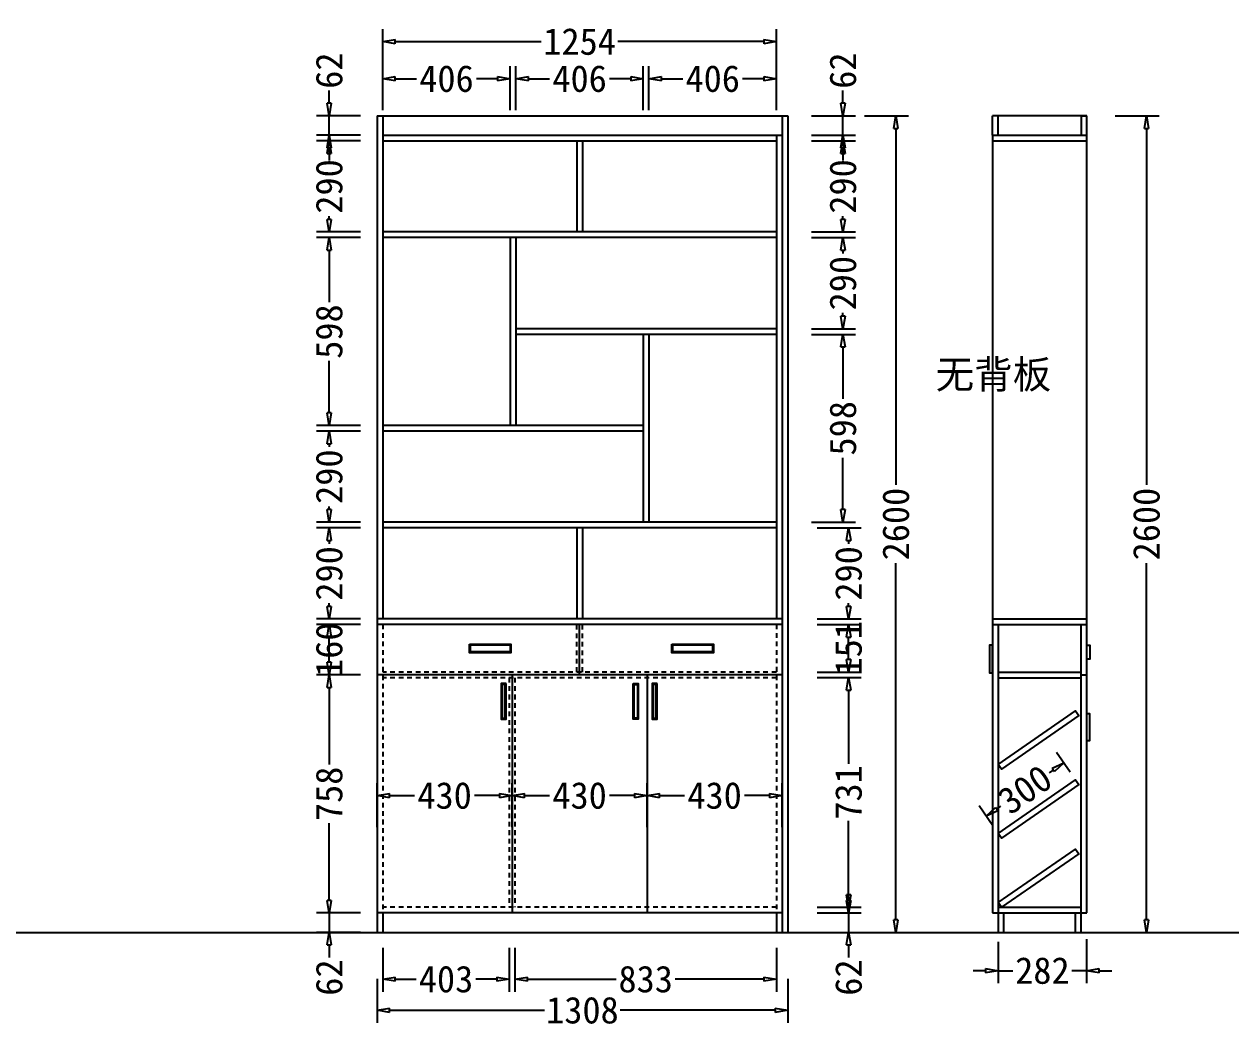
# Model space of a CAD drawing. Header units: millimetres. Extents: x 366509 to 398313, y -1245498 to -1202747.
# Drawn here: x 370353 to 374197, y -1209762 to -1206566 of the extents above; entities that cross this region are included whole.
import ezdxf

# ---------------------------------------------------------------- set-up
doc = ezdxf.new("R2010")
doc.units = ezdxf.units.MM
doc.header["$LTSCALE"] = 20
doc.linetypes.add('JIS_02_0.7', pattern=[1.35, 0.75, -0.6])
doc.layers.get('Defpoints').update_dxf_attribs({"color": 250})
doc.styles.get("Standard").update_dxf_attribs({"font": 'SimSun.ttf', "height": 85})
doc.dimstyles.new('周文晶', dxfattribs={"dimtxt": 70, "dimasz": 40, "dimexe": 40, "dimexo": 30, "dimgap": 10, "dimtad": 0, "dimdec": 0, "dimtxsty": 'Standard', "dimblk": 'CLOSEDBLANK', "dimcen": 200, "dimclrd": 256, "dimclre": 256, "dimadec": 0, "dimazin": 0, "dimtfac": 1, "dimtdec": 0, "dimtmove": 0, "dimatfit": 3, "dimldrblk": 'CLOSEDBLANK', "dimfxl": 100, "dimfxlon": 1, "dimarcsym": 0})

# ---------------------------------------------------------------- blocks, each defined once
blk = doc.blocks.new('_ClosedBlank')
at = {"color": 0, "linetype": 'ByBlock', "lineweight": -2}
for p, q in [((-1, 0.167), (0, 0)), ((-1, 0.167), (-1, -0.167)), ((0, 0), (-1, -0.167))]:
    blk.add_line(p, q, dxfattribs=at)
blk = doc.blocks.new('*D136')
at = {"lineweight": -2, "transparency": 16777216}
for p, q in [((371477.1, -1209606), (371477.1, -1209746)), ((372785.1, -1209606), (372785.1, -1209746)), ((371517.1, -1209706), (372010.6, -1209706)), ((372745.1, -1209706), (372251.6, -1209706))]:
    blk.add_line(p, q, dxfattribs=at)
at = {"layer": 'Defpoints', "color": 0, "transparency": 16777216}
for p in [(371477.1, -1209457.8), (372785.1, -1209457.8), (372785.1, -1209706)]:
    blk.add_point(p, dxfattribs=at)
at = {"lineweight": -2, "transparency": 16777216, "xscale": 40, "yscale": 40, "zscale": 40, "rotation": 180}
blk.add_blockref('_ClosedBlank', (371477.1, -1209706), dxfattribs=at)
at = {"lineweight": -2, "transparency": 16777216, "xscale": 40, "yscale": 40, "zscale": 40}
blk.add_blockref('_ClosedBlank', (372785.1, -1209706), dxfattribs=at)
at = {"color": 0, "transparency": 16777216, "insert": (372131.1, -1209706), "char_height": 85, "attachment_point": 5}
blk.add_mtext('1308', dxfattribs=at)
blk = doc.blocks.new('*D176')
at = {"lineweight": -2, "transparency": 16777216}
for p, q in [((372979, -1209355.8), (372979, -1209315.8)), ((372879, -1209395.8), (373019, -1209395.8)), ((372979, -1209395.8), (372979, -1209457.8)), ((372879, -1209457.8), (373019, -1209457.8)), ((372979, -1209497.8), (372979, -1209537.8))]:
    blk.add_line(p, q, dxfattribs=at)
at = {"layer": 'Defpoints', "color": 0, "transparency": 16777216}
for p in [(372767.1, -1209395.8), (372979, -1209395.8), (372785.1, -1209457.8)]:
    blk.add_point(p, dxfattribs=at)
at = {"lineweight": -2, "transparency": 16777216, "xscale": 40, "yscale": 40, "zscale": 40}
for p, rotation in [((372979, -1209395.8), 270), ((372979, -1209457.8), 90)]:
    blk.add_blockref('_ClosedBlank', p, dxfattribs=dict(at, rotation=rotation))
at = {"color": 0, "transparency": 16777216, "insert": (372979, -1209601.7), "char_height": 85, "attachment_point": 5, "rotation": 90}
blk.add_mtext('62', dxfattribs=at)
blk = doc.blocks.new('*D177')
at = {"lineweight": -2, "transparency": 16777216}
for p, q in [((372879, -1208646.8), (373019, -1208646.8)), ((372979, -1208686.8), (372979, -1208921.6)), ((372979, -1209337.8), (372979, -1209103.1)), ((372879, -1209377.8), (373019, -1209377.8))]:
    blk.add_line(p, q, dxfattribs=at)
at = {"layer": 'Defpoints', "color": 0, "transparency": 16777216}
for p in [(372749.1, -1208646.8), (372979, -1208646.8), (372749.1, -1209377.8)]:
    blk.add_point(p, dxfattribs=at)
at = {"lineweight": -2, "transparency": 16777216, "xscale": 40, "yscale": 40, "zscale": 40}
for p, rotation in [((372979, -1208646.8), 90), ((372979, -1209377.8), 270)]:
    blk.add_blockref('_ClosedBlank', p, dxfattribs=dict(at, rotation=rotation))
at = {"color": 0, "transparency": 16777216, "insert": (372979, -1209012.3), "char_height": 85, "attachment_point": 5, "rotation": 90}
blk.add_mtext('731', dxfattribs=at)
blk = doc.blocks.new('*D178')
at = {"lineweight": -2, "transparency": 16777216}
for p, q in [((372879, -1208169.8), (373019, -1208169.8)), ((372979, -1208209.8), (372979, -1208220.3)), ((372979, -1208419.8), (372979, -1208409.4)), ((372879, -1208459.8), (373019, -1208459.8))]:
    blk.add_line(p, q, dxfattribs=at)
at = {"layer": 'Defpoints', "color": 0, "transparency": 16777216}
for p in [(372749.1, -1208169.8), (372979, -1208169.8), (372767.1, -1208459.8)]:
    blk.add_point(p, dxfattribs=at)
at = {"lineweight": -2, "transparency": 16777216, "xscale": 40, "yscale": 40, "zscale": 40}
for p, rotation in [((372979, -1208169.8), 90), ((372979, -1208459.8), 270)]:
    blk.add_blockref('_ClosedBlank', p, dxfattribs=dict(at, rotation=rotation))
at = {"color": 0, "transparency": 16777216, "insert": (372979, -1208314.8), "char_height": 85, "attachment_point": 5, "rotation": 90}
blk.add_mtext('290', dxfattribs=at)
blk = doc.blocks.new('*D179')
at = {"lineweight": -2, "transparency": 16777216}
for p, q in [((372861, -1207553.8), (373001, -1207553.8)), ((372961, -1207593.8), (372961, -1207759.3)), ((372961, -1208111.8), (372961, -1207946.4)), ((372861, -1208151.8), (373001, -1208151.8))]:
    blk.add_line(p, q, dxfattribs=at)
at = {"layer": 'Defpoints', "color": 0, "transparency": 16777216}
for p in [(372343.1, -1207553.8), (372961, -1207553.8), (372749.1, -1208151.8)]:
    blk.add_point(p, dxfattribs=at)
at = {"lineweight": -2, "transparency": 16777216, "xscale": 40, "yscale": 40, "zscale": 40}
for p, rotation in [((372961, -1207553.8), 90), ((372961, -1208151.8), 270)]:
    blk.add_blockref('_ClosedBlank', p, dxfattribs=dict(at, rotation=rotation))
at = {"color": 0, "transparency": 16777216, "insert": (372961, -1207852.8), "char_height": 85, "attachment_point": 5, "rotation": 90}
blk.add_mtext('598', dxfattribs=at)
blk = doc.blocks.new('*D180')
at = {"lineweight": -2, "transparency": 16777216}
for p, q in [((372861, -1207245.8), (373001, -1207245.8)), ((372961, -1207285.8), (372961, -1207296.3)), ((372961, -1207495.8), (372961, -1207485.4)), ((372861, -1207535.8), (373001, -1207535.8))]:
    blk.add_line(p, q, dxfattribs=at)
at = {"layer": 'Defpoints', "color": 0, "transparency": 16777216}
for p in [(372749.1, -1207245.8), (372961, -1207245.8), (372749.1, -1207535.8)]:
    blk.add_point(p, dxfattribs=at)
at = {"lineweight": -2, "transparency": 16777216, "xscale": 40, "yscale": 40, "zscale": 40}
for p, rotation in [((372961, -1207245.8), 90), ((372961, -1207535.8), 270)]:
    blk.add_blockref('_ClosedBlank', p, dxfattribs=dict(at, rotation=rotation))
at = {"color": 0, "transparency": 16777216, "insert": (372961, -1207390.8), "char_height": 85, "attachment_point": 5, "rotation": 90}
blk.add_mtext('290', dxfattribs=at)
blk = doc.blocks.new('*D181')
at = {"lineweight": -2, "transparency": 16777216}
for p, q in [((372861, -1206937.8), (373001, -1206937.8)), ((372961, -1206977.8), (372961, -1206988.3)), ((372961, -1207187.8), (372961, -1207177.4)), ((372861, -1207227.8), (373001, -1207227.8))]:
    blk.add_line(p, q, dxfattribs=at)
at = {"layer": 'Defpoints', "color": 0, "transparency": 16777216}
for p in [(372749.1, -1206937.8), (372961, -1206937.8), (372749.1, -1207227.8)]:
    blk.add_point(p, dxfattribs=at)
at = {"lineweight": -2, "transparency": 16777216, "xscale": 40, "yscale": 40, "zscale": 40}
for p, rotation in [((372961, -1206937.8), 90), ((372961, -1207227.8), 270)]:
    blk.add_blockref('_ClosedBlank', p, dxfattribs=dict(at, rotation=rotation))
at = {"color": 0, "transparency": 16777216, "insert": (372961, -1207082.8), "char_height": 85, "attachment_point": 5, "rotation": 90}
blk.add_mtext('290', dxfattribs=at)
blk = doc.blocks.new('*D137')
at = {"lineweight": -2, "transparency": 16777216}
for p, q in [((371324.6, -1209355.8), (371324.6, -1209315.8)), ((371424.6, -1209395.8), (371284.6, -1209395.8)), ((371324.6, -1209395.8), (371324.6, -1209457.8)), ((371424.6, -1209457.8), (371284.6, -1209457.8)), ((371324.6, -1209497.8), (371324.6, -1209537.8))]:
    blk.add_line(p, q, dxfattribs=at)
at = {"layer": 'Defpoints', "color": 0, "transparency": 16777216}
for p in [(371456, -1209395.8), (371324.6, -1209457.8), (371456, -1209457.8)]:
    blk.add_point(p, dxfattribs=at)
at = {"lineweight": -2, "transparency": 16777216, "xscale": 40, "yscale": 40, "zscale": 40}
for p, rotation in [((371324.6, -1209395.8), 270), ((371324.6, -1209457.8), 90)]:
    blk.add_blockref('_ClosedBlank', p, dxfattribs=dict(at, rotation=rotation))
at = {"color": 0, "transparency": 16777216, "insert": (371324.6, -1209601.7), "char_height": 85, "attachment_point": 5, "rotation": 90}
blk.add_mtext('62', dxfattribs=at)
blk = doc.blocks.new('*D138')
at = {"lineweight": -2, "transparency": 16777216}
for p, q in [((371424.6, -1208637.8), (371284.6, -1208637.8)), ((371324.6, -1208677.8), (371324.6, -1208923.5)), ((371324.6, -1209355.8), (371324.6, -1209110.2)), ((371424.6, -1209395.8), (371284.6, -1209395.8))]:
    blk.add_line(p, q, dxfattribs=at)
at = {"layer": 'Defpoints', "color": 0, "transparency": 16777216}
for p in [(371324.6, -1208637.8), (371477.1, -1208637.8), (371456, -1209395.8)]:
    blk.add_point(p, dxfattribs=at)
at = {"lineweight": -2, "transparency": 16777216, "xscale": 40, "yscale": 40, "zscale": 40}
for p, rotation in [((371324.6, -1208637.8), 90), ((371324.6, -1209395.8), 270)]:
    blk.add_blockref('_ClosedBlank', p, dxfattribs=dict(at, rotation=rotation))
at = {"color": 0, "transparency": 16777216, "insert": (371324.6, -1209016.8), "char_height": 85, "attachment_point": 5, "rotation": 90}
blk.add_mtext('758', dxfattribs=at)
blk = doc.blocks.new('*D139')
at = {"lineweight": -2, "transparency": 16777216}
for p, q in [((371424.6, -1208169.8), (371284.6, -1208169.8)), ((371324.6, -1208209.8), (371324.6, -1208220.3)), ((371324.6, -1208419.8), (371324.6, -1208409.4)), ((371424.6, -1208459.8), (371284.6, -1208459.8))]:
    blk.add_line(p, q, dxfattribs=at)
at = {"layer": 'Defpoints', "color": 0, "transparency": 16777216}
for p in [(371324.6, -1208169.8), (371495.1, -1208169.8), (371456, -1208459.8)]:
    blk.add_point(p, dxfattribs=at)
at = {"lineweight": -2, "transparency": 16777216, "xscale": 40, "yscale": 40, "zscale": 40}
for p, rotation in [((371324.6, -1208169.8), 90), ((371324.6, -1208459.8), 270)]:
    blk.add_blockref('_ClosedBlank', p, dxfattribs=dict(at, rotation=rotation))
at = {"color": 0, "transparency": 16777216, "insert": (371324.6, -1208314.8), "char_height": 85, "attachment_point": 5, "rotation": 90}
blk.add_mtext('290', dxfattribs=at)
blk = doc.blocks.new('*D140')
at = {"lineweight": -2, "transparency": 16777216}
for p, q in [((371424.6, -1207245.8), (371284.6, -1207245.8)), ((371324.6, -1207285.8), (371324.6, -1207451.3)), ((371324.6, -1207803.8), (371324.6, -1207638.4)), ((371424.6, -1207843.8), (371284.6, -1207843.8))]:
    blk.add_line(p, q, dxfattribs=at)
at = {"layer": 'Defpoints', "color": 0, "transparency": 16777216}
for p in [(371324.6, -1207245.8), (371456, -1207245.8), (371456, -1207843.8)]:
    blk.add_point(p, dxfattribs=at)
at = {"lineweight": -2, "transparency": 16777216, "xscale": 40, "yscale": 40, "zscale": 40}
for p, rotation in [((371324.6, -1207245.8), 90), ((371324.6, -1207843.8), 270)]:
    blk.add_blockref('_ClosedBlank', p, dxfattribs=dict(at, rotation=rotation))
at = {"color": 0, "transparency": 16777216, "insert": (371324.6, -1207544.8), "char_height": 85, "attachment_point": 5, "rotation": 90}
blk.add_mtext('598', dxfattribs=at)
blk = doc.blocks.new('*D141')
at = {"lineweight": -2, "transparency": 16777216}
for p, q in [((371424.6, -1206937.8), (371284.6, -1206937.8)), ((371324.6, -1206977.8), (371324.6, -1206988.3)), ((371324.6, -1207187.8), (371324.6, -1207177.4)), ((371424.6, -1207227.8), (371284.6, -1207227.8))]:
    blk.add_line(p, q, dxfattribs=at)
at = {"layer": 'Defpoints', "color": 0, "transparency": 16777216}
for p in [(371324.6, -1206937.8), (371456, -1206937.8), (371456, -1207227.8)]:
    blk.add_point(p, dxfattribs=at)
at = {"lineweight": -2, "transparency": 16777216, "xscale": 40, "yscale": 40, "zscale": 40}
for p, rotation in [((371324.6, -1206937.8), 90), ((371324.6, -1207227.8), 270)]:
    blk.add_blockref('_ClosedBlank', p, dxfattribs=dict(at, rotation=rotation))
at = {"color": 0, "transparency": 16777216, "insert": (371324.6, -1207082.8), "char_height": 85, "attachment_point": 5, "rotation": 90}
blk.add_mtext('290', dxfattribs=at)
blk = doc.blocks.new('*D182')
at = {"lineweight": -2, "transparency": 16777216}
for p, q in [((373455.2, -1209487.8), (373455.2, -1209619.8)), ((373737.2, -1209479.8), (373737.2, -1209619.8)), ((373415.2, -1209579.8), (373375.2, -1209579.8)), ((373455.2, -1209579.8), (373502.4, -1209579.8)), ((373737.2, -1209579.8), (373690.1, -1209579.8)), ((373777.2, -1209579.8), (373817.2, -1209579.8))]:
    blk.add_line(p, q, dxfattribs=at)
at = {"layer": 'Defpoints', "color": 0, "transparency": 16777216}
for p in [(373737.2, -1209395.8), (373455.2, -1209457.8), (373737.2, -1209579.8)]:
    blk.add_point(p, dxfattribs=at)
at = {"lineweight": -2, "transparency": 16777216, "xscale": 40, "yscale": 40, "zscale": 40}
blk.add_blockref('_ClosedBlank', (373455.2, -1209579.8), dxfattribs=at)
at = {"lineweight": -2, "transparency": 16777216, "xscale": 40, "yscale": 40, "zscale": 40, "rotation": 180}
blk.add_blockref('_ClosedBlank', (373737.2, -1209579.8), dxfattribs=at)
at = {"color": 0, "transparency": 16777216, "insert": (373596.2, -1209579.8), "char_height": 85, "attachment_point": 5}
blk.add_mtext('282', dxfattribs=at)
blk = doc.blocks.new('*D142')
at = {"lineweight": -2, "transparency": 16777216}
for p, q in [((373827.8, -1206857.9), (373967.8, -1206857.9)), ((373927.8, -1206897.9), (373927.8, -1208033.1)), ((373927.8, -1209417.8), (373927.8, -1208282.6)), ((373827.8, -1209457.8), (373967.8, -1209457.8))]:
    blk.add_line(p, q, dxfattribs=at)
at = {"layer": 'Defpoints', "color": 0, "transparency": 16777216}
for p in [(373728.2, -1206857.9), (373927.8, -1206857.9), (373737.2, -1209457.8)]:
    blk.add_point(p, dxfattribs=at)
at = {"lineweight": -2, "transparency": 16777216, "xscale": 40, "yscale": 40, "zscale": 40}
for p, rotation in [((373927.8, -1206857.9), 90), ((373927.8, -1209457.8), 270)]:
    blk.add_blockref('_ClosedBlank', p, dxfattribs=dict(at, rotation=rotation))
at = {"color": 0, "transparency": 16777216, "insert": (373927.8, -1208157.8), "char_height": 85, "attachment_point": 5, "rotation": 90}
blk.add_mtext('2600', dxfattribs=at)
blk = doc.blocks.new('*D143')
at = {"lineweight": -2, "transparency": 16777216}
for p, q in [((371477.1, -1209122.3), (371477.1, -1208982.3)), ((371907.1, -1209122.3), (371907.1, -1208982.3)), ((371517.1, -1209022.3), (371596.6, -1209022.3)), ((371867.1, -1209022.3), (371787.5, -1209022.3))]:
    blk.add_line(p, q, dxfattribs=at)
at = {"layer": 'Defpoints', "color": 0, "transparency": 16777216}
for p in [(371907.1, -1209022.3), (371907.1, -1209173.3), (371477.1, -1209278.2)]:
    blk.add_point(p, dxfattribs=at)
at = {"lineweight": -2, "transparency": 16777216, "xscale": 40, "yscale": 40, "zscale": 40, "rotation": 180}
blk.add_blockref('_ClosedBlank', (371477.1, -1209022.3), dxfattribs=at)
at = {"lineweight": -2, "transparency": 16777216, "xscale": 40, "yscale": 40, "zscale": 40}
blk.add_blockref('_ClosedBlank', (371907.1, -1209022.3), dxfattribs=at)
at = {"color": 0, "transparency": 16777216, "insert": (371692.1, -1209022.3), "char_height": 85, "attachment_point": 5}
blk.add_mtext('430', dxfattribs=at)
blk = doc.blocks.new('*D144')
at = {"lineweight": -2, "transparency": 16777216}
for p, q in [((371907.1, -1209122.3), (371907.1, -1208982.3)), ((372337.1, -1209122.3), (372337.1, -1208982.3)), ((371947.1, -1209022.3), (372026.6, -1209022.3)), ((372297.1, -1209022.3), (372217.5, -1209022.3))]:
    blk.add_line(p, q, dxfattribs=at)
at = {"layer": 'Defpoints', "color": 0, "transparency": 16777216}
for p in [(372337.1, -1209022.3), (371907.1, -1209173.3), (372337.1, -1209173.3)]:
    blk.add_point(p, dxfattribs=at)
at = {"lineweight": -2, "transparency": 16777216, "xscale": 40, "yscale": 40, "zscale": 40, "rotation": 180}
blk.add_blockref('_ClosedBlank', (371907.1, -1209022.3), dxfattribs=at)
at = {"lineweight": -2, "transparency": 16777216, "xscale": 40, "yscale": 40, "zscale": 40}
blk.add_blockref('_ClosedBlank', (372337.1, -1209022.3), dxfattribs=at)
at = {"color": 0, "transparency": 16777216, "insert": (372122.1, -1209022.3), "char_height": 85, "attachment_point": 5}
blk.add_mtext('430', dxfattribs=at)
blk = doc.blocks.new('*D145')
at = {"lineweight": -2, "transparency": 16777216}
for p, q in [((372337.1, -1209122.3), (372337.1, -1208982.3)), ((372767.1, -1209122.3), (372767.1, -1208982.3)), ((372377.1, -1209022.3), (372456.6, -1209022.3)), ((372727.1, -1209022.3), (372647.5, -1209022.3))]:
    blk.add_line(p, q, dxfattribs=at)
at = {"layer": 'Defpoints', "color": 0, "transparency": 16777216}
for p in [(372767.1, -1209022.3), (372337.1, -1209173.3), (372767.1, -1209225)]:
    blk.add_point(p, dxfattribs=at)
at = {"lineweight": -2, "transparency": 16777216, "xscale": 40, "yscale": 40, "zscale": 40, "rotation": 180}
blk.add_blockref('_ClosedBlank', (372337.1, -1209022.3), dxfattribs=at)
at = {"lineweight": -2, "transparency": 16777216, "xscale": 40, "yscale": 40, "zscale": 40}
blk.add_blockref('_ClosedBlank', (372767.1, -1209022.3), dxfattribs=at)
at = {"color": 0, "transparency": 16777216, "insert": (372552.1, -1209022.3), "char_height": 85, "attachment_point": 5}
blk.add_mtext('430', dxfattribs=at)
blk = doc.blocks.new('*D146')
at = {"lineweight": -2, "transparency": 16777216}
for p, q in [((371495.1, -1209507), (371495.1, -1209647)), ((371898.1, -1209507), (371898.1, -1209647)), ((371535.1, -1209607), (371601.8, -1209607)), ((371858.1, -1209607), (371791.3, -1209607))]:
    blk.add_line(p, q, dxfattribs=at)
at = {"layer": 'Defpoints', "color": 0, "transparency": 16777216}
for p in [(371898.1, -1209377.8), (371495.1, -1209457.8), (371898.1, -1209607)]:
    blk.add_point(p, dxfattribs=at)
at = {"lineweight": -2, "transparency": 16777216, "xscale": 40, "yscale": 40, "zscale": 40, "rotation": 180}
blk.add_blockref('_ClosedBlank', (371495.1, -1209607), dxfattribs=at)
at = {"lineweight": -2, "transparency": 16777216, "xscale": 40, "yscale": 40, "zscale": 40}
blk.add_blockref('_ClosedBlank', (371898.1, -1209607), dxfattribs=at)
at = {"color": 0, "transparency": 16777216, "insert": (371696.6, -1209607), "char_height": 85, "attachment_point": 5}
blk.add_mtext('403', dxfattribs=at)
blk = doc.blocks.new('*D147')
at = {"lineweight": -2, "transparency": 16777216}
for p, q in [((371916.1, -1209507), (371916.1, -1209647)), ((372749.1, -1209507), (372749.1, -1209647)), ((371956.1, -1209607), (372238.3, -1209607)), ((372709.1, -1209607), (372426.9, -1209607))]:
    blk.add_line(p, q, dxfattribs=at)
at = {"layer": 'Defpoints', "color": 0, "transparency": 16777216}
for p in [(371916.1, -1209377.8), (372749.1, -1209377.8), (372749.1, -1209607)]:
    blk.add_point(p, dxfattribs=at)
at = {"lineweight": -2, "transparency": 16777216, "xscale": 40, "yscale": 40, "zscale": 40, "rotation": 180}
blk.add_blockref('_ClosedBlank', (371916.1, -1209607), dxfattribs=at)
at = {"lineweight": -2, "transparency": 16777216, "xscale": 40, "yscale": 40, "zscale": 40}
blk.add_blockref('_ClosedBlank', (372749.1, -1209607), dxfattribs=at)
at = {"color": 0, "transparency": 16777216, "insert": (372332.6, -1209607), "char_height": 85, "attachment_point": 5}
blk.add_mtext('833', dxfattribs=at)
blk = doc.blocks.new('*D148')
at = {"lineweight": -2, "transparency": 16777216}
for p, q in [((371495.1, -1206721.8), (371495.1, -1206581.8)), ((372749.1, -1206721.8), (372749.1, -1206581.8)), ((371535.1, -1206621.8), (372000.1, -1206621.8)), ((372709.1, -1206621.8), (372244, -1206621.8))]:
    blk.add_line(p, q, dxfattribs=at)
at = {"layer": 'Defpoints', "color": 0, "transparency": 16777216}
for p in [(372749.1, -1206621.8), (371495.1, -1206857.8), (372749.1, -1206919.8)]:
    blk.add_point(p, dxfattribs=at)
at = {"lineweight": -2, "transparency": 16777216, "xscale": 40, "yscale": 40, "zscale": 40, "rotation": 180}
blk.add_blockref('_ClosedBlank', (371495.1, -1206621.8), dxfattribs=at)
at = {"lineweight": -2, "transparency": 16777216, "xscale": 40, "yscale": 40, "zscale": 40}
blk.add_blockref('_ClosedBlank', (372749.1, -1206621.8), dxfattribs=at)
at = {"color": 0, "transparency": 16777216, "insert": (372122.1, -1206621.8), "char_height": 85, "attachment_point": 5}
blk.add_mtext('1254', dxfattribs=at)
blk = doc.blocks.new('*D149')
at = {"lineweight": -2, "transparency": 16777216}
for p, q in [((373029.6, -1206857.8), (373169.6, -1206857.8)), ((373129.6, -1206897.8), (373129.6, -1208033.1)), ((373129.6, -1209417.8), (373129.6, -1208282.6)), ((373029.6, -1209457.8), (373169.6, -1209457.8))]:
    blk.add_line(p, q, dxfattribs=at)
at = {"layer": 'Defpoints', "color": 0, "transparency": 16777216}
for p in [(372785.1, -1206857.8), (372749.1, -1209457.8), (373129.6, -1209457.8)]:
    blk.add_point(p, dxfattribs=at)
at = {"lineweight": -2, "transparency": 16777216, "xscale": 40, "yscale": 40, "zscale": 40}
for p, rotation in [((373129.6, -1206857.8), 90), ((373129.6, -1209457.8), 270)]:
    blk.add_blockref('_ClosedBlank', p, dxfattribs=dict(at, rotation=rotation))
at = {"color": 0, "transparency": 16777216, "insert": (373129.6, -1208157.8), "char_height": 85, "attachment_point": 5, "rotation": 90}
blk.add_mtext('2600', dxfattribs=at)
blk = doc.blocks.new('*D150')
at = {"lineweight": -2, "transparency": 16777216}
for p, q in [((372961, -1206817.8), (372961, -1206777.8)), ((372861, -1206857.8), (373001, -1206857.8)), ((372961, -1206919.8), (372961, -1206857.8)), ((372861, -1206919.8), (373001, -1206919.8)), ((372961, -1206959.8), (372961, -1206999.8))]:
    blk.add_line(p, q, dxfattribs=at)
at = {"layer": 'Defpoints', "color": 0, "transparency": 16777216}
for p in [(372785.1, -1206857.8), (372961, -1206857.8), (372785.1, -1206919.8)]:
    blk.add_point(p, dxfattribs=at)
at = {"lineweight": -2, "transparency": 16777216, "xscale": 40, "yscale": 40, "zscale": 40}
for p, rotation in [((372961, -1206857.8), 270), ((372961, -1206919.8), 90)]:
    blk.add_blockref('_ClosedBlank', p, dxfattribs=dict(at, rotation=rotation))
at = {"color": 0, "transparency": 16777216, "insert": (372961, -1206714), "char_height": 85, "attachment_point": 5, "rotation": 90}
blk.add_mtext('62', dxfattribs=at)
blk = doc.blocks.new('*D151')
at = {"lineweight": -2, "transparency": 16777216}
for p, q in [((371324.6, -1206817.8), (371324.6, -1206777.8)), ((371424.6, -1206857.8), (371284.6, -1206857.8)), ((371324.6, -1206919.8), (371324.6, -1206857.8)), ((371424.6, -1206919.8), (371284.6, -1206919.8)), ((371324.6, -1206959.8), (371324.6, -1206999.8))]:
    blk.add_line(p, q, dxfattribs=at)
at = {"layer": 'Defpoints', "color": 0, "transparency": 16777216}
for p in [(371324.6, -1206857.8), (371459.1, -1206857.8), (371459.1, -1206919.8)]:
    blk.add_point(p, dxfattribs=at)
at = {"lineweight": -2, "transparency": 16777216, "xscale": 40, "yscale": 40, "zscale": 40}
for p, rotation in [((371324.6, -1206857.8), 270), ((371324.6, -1206919.8), 90)]:
    blk.add_blockref('_ClosedBlank', p, dxfattribs=dict(at, rotation=rotation))
at = {"color": 0, "transparency": 16777216, "insert": (371324.6, -1206714), "char_height": 85, "attachment_point": 5, "rotation": 90}
blk.add_mtext('62', dxfattribs=at)
blk = doc.blocks.new('*D152')
at = {"lineweight": -2, "transparency": 16777216}
for p, q in [((372879, -1208477.8), (373019, -1208477.8)), ((372979, -1208588.8), (372979, -1208517.8)), ((372879, -1208628.8), (373019, -1208628.8))]:
    blk.add_line(p, q, dxfattribs=at)
at = {"layer": 'Defpoints', "color": 0, "transparency": 16777216}
for p in [(372749.1, -1208477.8), (372979, -1208477.8), (372749.1, -1208628.8)]:
    blk.add_point(p, dxfattribs=at)
at = {"lineweight": -2, "transparency": 16777216, "xscale": 40, "yscale": 40, "zscale": 40}
for p, rotation in [((372979, -1208477.8), 90), ((372979, -1208628.8), 270)]:
    blk.add_blockref('_ClosedBlank', p, dxfattribs=dict(at, rotation=rotation))
at = {"color": 0, "transparency": 16777216, "insert": (372979, -1208553.3), "char_height": 85, "attachment_point": 5, "rotation": 90}
blk.add_mtext('151', dxfattribs=at)
blk = doc.blocks.new('*D153')
at = {"lineweight": -2, "transparency": 16777216}
for p, q in [((373685.1, -1208947.9), (373641.4, -1208884.7)), ((373631.2, -1208940.3), (373618.1, -1208949.4)), ((373438.2, -1209118.3), (373394.6, -1209055.1)), ((373450.2, -1209065.3), (373463.3, -1209056.3))]:
    blk.add_line(p, q, dxfattribs=at)
at = {"layer": 'Defpoints', "color": 0, "transparency": 16777216}
for p in [(373664.2, -1208917.6), (373702.1, -1208972.6), (373455.2, -1209143)]:
    blk.add_point(p, dxfattribs=at)
at = {"lineweight": -2, "transparency": 16777216, "xscale": 40, "yscale": 40, "zscale": 40}
for p, rotation in [((373664.2, -1208917.6), 34.6171579844681), ((373417.3, -1209088), 214.6171579844681)]:
    blk.add_blockref('_ClosedBlank', p, dxfattribs=dict(at, rotation=rotation))
at = {"color": 0, "transparency": 16777216, "insert": (373540.7, -1209002.8), "char_height": 85, "attachment_point": 5, "rotation": 34.6172}
blk.add_mtext('300', dxfattribs=at)
blk = doc.blocks.new('*D120')
at = {"lineweight": -2, "transparency": 16777216}
for p, q in [((371424.6, -1208477.8), (371284.6, -1208477.8)), ((371324.6, -1208597.8), (371324.6, -1208517.8)), ((371424.6, -1208637.8), (371284.6, -1208637.8))]:
    blk.add_line(p, q, dxfattribs=at)
at = {"layer": 'Defpoints', "color": 0, "transparency": 16777216}
for p in [(371324.6, -1208477.8), (371477.1, -1208477.8), (371477.1, -1208637.8)]:
    blk.add_point(p, dxfattribs=at)
at = {"lineweight": -2, "transparency": 16777216, "xscale": 40, "yscale": 40, "zscale": 40}
for p, rotation in [((371324.6, -1208477.8), 90), ((371324.6, -1208637.8), 270)]:
    blk.add_blockref('_ClosedBlank', p, dxfattribs=dict(at, rotation=rotation))
at = {"color": 0, "transparency": 16777216, "insert": (371324.6, -1208557.8), "char_height": 85, "attachment_point": 5, "rotation": 90}
blk.add_mtext('160', dxfattribs=at)
blk = doc.blocks.new('*D187')
at = {"lineweight": -2, "transparency": 16777216}
for p, q in [((371424.6, -1207861.8), (371284.6, -1207861.8)), ((371324.6, -1207901.8), (371324.6, -1207912.3)), ((371324.6, -1208111.8), (371324.6, -1208101.4)), ((371424.6, -1208151.8), (371284.6, -1208151.8))]:
    blk.add_line(p, q, dxfattribs=at)
at = {"layer": 'Defpoints', "color": 0, "transparency": 16777216}
for p in [(371324.6, -1207861.8), (371495.1, -1207861.8), (371495.1, -1208151.8)]:
    blk.add_point(p, dxfattribs=at)
at = {"lineweight": -2, "transparency": 16777216, "xscale": 40, "yscale": 40, "zscale": 40}
for p, rotation in [((371324.6, -1207861.8), 90), ((371324.6, -1208151.8), 270)]:
    blk.add_blockref('_ClosedBlank', p, dxfattribs=dict(at, rotation=rotation))
at = {"color": 0, "transparency": 16777216, "insert": (371324.6, -1208006.8), "char_height": 85, "attachment_point": 5, "rotation": 90}
blk.add_mtext('290', dxfattribs=at)
blk = doc.blocks.new('*D291')
at = {"lineweight": -2, "transparency": 16777216}
for p, q in [((371495.1, -1206839.9), (371495.1, -1206699.9)), ((371901.1, -1206839.9), (371901.1, -1206699.9)), ((371535.1, -1206739.9), (371602.6, -1206739.9)), ((371861.1, -1206739.9), (371793.5, -1206739.9))]:
    blk.add_line(p, q, dxfattribs=at)
at = {"layer": 'Defpoints', "color": 0, "transparency": 16777216}
for p in [(371901.1, -1206739.9), (371495.1, -1207116.8), (371901.1, -1207535.8)]:
    blk.add_point(p, dxfattribs=at)
at = {"lineweight": -2, "transparency": 16777216, "xscale": 40, "yscale": 40, "zscale": 40, "rotation": 180}
blk.add_blockref('_ClosedBlank', (371495.1, -1206739.9), dxfattribs=at)
at = {"lineweight": -2, "transparency": 16777216, "xscale": 40, "yscale": 40, "zscale": 40}
blk.add_blockref('_ClosedBlank', (371901.1, -1206739.9), dxfattribs=at)
at = {"color": 0, "transparency": 16777216, "insert": (371698.1, -1206739.9), "char_height": 85, "attachment_point": 5}
blk.add_mtext('406', dxfattribs=at)
blk = doc.blocks.new('*D292')
at = {"lineweight": -2, "transparency": 16777216}
for p, q in [((372343.1, -1206839.9), (372343.1, -1206699.9)), ((372749.1, -1206839.9), (372749.1, -1206699.9)), ((372383.1, -1206739.9), (372450.6, -1206739.9)), ((372709.1, -1206739.9), (372641.5, -1206739.9))]:
    blk.add_line(p, q, dxfattribs=at)
at = {"layer": 'Defpoints', "color": 0, "transparency": 16777216}
for p in [(372749.1, -1206739.9), (372343.1, -1206937.8), (372749.1, -1206938.8)]:
    blk.add_point(p, dxfattribs=at)
at = {"lineweight": -2, "transparency": 16777216, "xscale": 40, "yscale": 40, "zscale": 40, "rotation": 180}
blk.add_blockref('_ClosedBlank', (372343.1, -1206739.9), dxfattribs=at)
at = {"lineweight": -2, "transparency": 16777216, "xscale": 40, "yscale": 40, "zscale": 40}
blk.add_blockref('_ClosedBlank', (372749.1, -1206739.9), dxfattribs=at)
at = {"color": 0, "transparency": 16777216, "insert": (372546.1, -1206739.9), "char_height": 85, "attachment_point": 5}
blk.add_mtext('406', dxfattribs=at)
blk = doc.blocks.new('*D290')
at = {"lineweight": -2, "transparency": 16777216}
for p, q in [((371919.1, -1206839.9), (371919.1, -1206699.9)), ((372325.1, -1206839.9), (372325.1, -1206699.9)), ((371959.1, -1206739.9), (372026.6, -1206739.9)), ((372285.1, -1206739.9), (372217.5, -1206739.9))]:
    blk.add_line(p, q, dxfattribs=at)
at = {"layer": 'Defpoints', "color": 0, "transparency": 16777216}
for p in [(372325.1, -1206739.9), (371919.1, -1207553.8), (372325.1, -1207553.8)]:
    blk.add_point(p, dxfattribs=at)
at = {"lineweight": -2, "transparency": 16777216, "xscale": 40, "yscale": 40, "zscale": 40, "rotation": 180}
blk.add_blockref('_ClosedBlank', (371919.1, -1206739.9), dxfattribs=at)
at = {"lineweight": -2, "transparency": 16777216, "xscale": 40, "yscale": 40, "zscale": 40}
blk.add_blockref('_ClosedBlank', (372325.1, -1206739.9), dxfattribs=at)
at = {"color": 0, "transparency": 16777216, "insert": (372122.1, -1206739.9), "char_height": 85, "attachment_point": 5}
blk.add_mtext('406', dxfattribs=at)

msp = doc.modelspace()

# ---------------------------------------------------------------- linework, layer by layer
at = {"color": 0}
for p, q in [((371477.065, -1206857.841), (371477.065, -1209457.841)), ((371477.065, -1206857.841), (372785.065, -1206857.841)), ((371495.065, -1206857.841), (371495.065, -1208459.841)), ((372767.065, -1206857.841), (372767.065, -1209457.841)), ((372785.065, -1206857.841), (372785.065, -1209457.841)), ((373719.233, -1206857.857), (373737.233, -1206857.857)), ((371477.065, -1206919.841), (371477.065, -1209457.841)), ((371495.065, -1206919.841), (372767.065, -1206919.841)), ((372749.065, -1206919.841), (372749.065, -1208459.841)), ((373437.233, -1206919.857), (373737.233, -1206919.857)), ((373437.233, -1206919.857), (373437.233, -1209395.841)), ((373737.233, -1209395.841), (373737.233, -1206919.857)), ((371495.065, -1206937.841), (372749.065, -1206937.841)), ((373437.233, -1206937.857), (373737.233, -1206937.857)), ((372749.065, -1207227.841), (371495.065, -1207227.841)), ((372749.065, -1207245.841), (371495.065, -1207245.841)), ((371901.065, -1207245.841), (371901.065, -1207843.841)), ((371919.065, -1207245.841), (371919.065, -1207843.841)), ((372749.065, -1207535.841), (371919.065, -1207535.841)), ((372749.065, -1207553.841), (371919.065, -1207553.841)), ((372325.065, -1207553.841), (372325.065, -1208151.841)), ((372343.065, -1207553.841), (372343.065, -1208151.841)), ((372325.065, -1207843.841), (371495.065, -1207843.841)), ((372325.065, -1207861.841), (371495.065, -1207861.841)), ((372749.065, -1208151.841), (371495.065, -1208151.841)), ((372749.065, -1208169.841), (371495.065, -1208169.841)), ((372767.065, -1208459.841), (371477.065, -1208459.841)), ((372767.065, -1208477.841), (371477.065, -1208477.841)), ((373437.233, -1208459.841), (373737.233, -1208459.841)), ((373437.233, -1208477.841), (373737.233, -1208477.841)), ((373455.233, -1208477.841), (373455.233, -1209395.841)), ((373719.233, -1209457.841), (373719.233, -1208477.841)), ((372767.065, -1208637.841), (371477.065, -1208637.841)), ((371907.065, -1208637.841), (371907.065, -1209395.841)), ((372337.065, -1208637.841), (372337.065, -1209395.841)), ((373455.233, -1208628.841), (373719.233, -1208628.841)), ((373455.233, -1208646.841), (373719.233, -1208646.841)), ((373719.233, -1208637.841), (373737.233, -1208637.841)), ((373455.233, -1209377.841), (373719.233, -1209377.841)), ((372767.065, -1209395.841), (371477.065, -1209395.841)), ((371495.065, -1209395.841), (371495.065, -1209457.841)), ((372749.065, -1209395.841), (372749.065, -1209457.841)), ((373437.233, -1209395.841), (373737.233, -1209395.841)), ((373701.233, -1209457.841), (373701.233, -1209395.841)), ((371477.065, -1209457.841), (372785.065, -1209457.841)), ((373455.233, -1209457.841), (373719.233, -1209457.841))]:
    msp.add_line(p, q, dxfattribs=at)
for p, q in [((373719.233, -1206857.857), (373437.233, -1206857.857)), ((373437.233, -1206919.857), (373437.233, -1206857.857)), ((373455.233, -1206919.857), (373455.233, -1206857.857)), ((373737.233, -1206857.857), (373719.233, -1206857.857)), ((373719.233, -1206857.857), (373719.233, -1206919.857)), ((373737.233, -1206919.857), (373737.233, -1206857.857)), ((372113.065, -1206937.841), (372113.065, -1207227.841)), ((372131.065, -1206937.841), (372131.065, -1207227.841)), ((372113.065, -1208169.841), (372113.065, -1208459.841)), ((372131.065, -1208169.841), (372131.065, -1208459.841)), ((372122.065, -1208637.841), (372122.065, -1208477.841)), ((373455.233, -1209395.841), (373455.233, -1209457.841)), ((373473.233, -1209457.841), (373473.233, -1209395.841)), ((366509.141, -1209457.841), (398312.891, -1209457.841)), ((373455.233, -1209457.841), (373473.233, -1209457.841))]:
    msp.add_line(p, q)
at = {"color": 250, "linetype": 'JIS_02_0.7'}
for p, q in [((371495.065, -1208477.841), (371495.065, -1209395.841)), ((372113.065, -1208628.841), (372113.065, -1208477.841)), ((372131.065, -1208628.841), (372131.065, -1208477.841)), ((372749.065, -1208477.841), (372749.065, -1209395.841)), ((372749.065, -1208628.841), (371495.065, -1208628.841)), ((372749.065, -1208646.841), (371495.065, -1208646.841)), ((371898.065, -1208646.841), (371898.065, -1209377.841)), ((371916.065, -1208646.841), (371916.065, -1209377.841)), ((372749.065, -1209377.841), (371495.065, -1209377.841))]:
    msp.add_line(p, q, dxfattribs=at)
for points in [[(371771.258, -1208539.642), (371903.469, -1208539.642), (371903.469, -1208568.103), (371771.258, -1208568.103)], [(371774.258, -1208542.642), (371900.469, -1208542.642), (371900.469, -1208565.103), (371774.258, -1208565.103)], [(372416.258, -1208539.642), (372548.469, -1208539.642), (372548.469, -1208568.103), (372416.258, -1208568.103)], [(372419.258, -1208542.642), (372545.469, -1208542.642), (372545.469, -1208565.103), (372419.258, -1208565.103)], [(373437.233, -1208543.462), (373427.904, -1208543.462), (373427.904, -1208631.04), (373437.233, -1208631.04)], [(373737.233, -1208543.54), (373747.773, -1208543.54), (373747.773, -1208587.564), (373737.233, -1208587.564)], [(373737.233, -1208760.65), (373746.563, -1208760.65), (373746.563, -1208848.228), (373737.233, -1208848.228)]]:
    msp.add_lwpolyline(points, close=True)
at = {"color": 0}
for points in [[(371888.499, -1208665.309), (371872.138, -1208665.309), (371872.138, -1208779.237), (371888.499, -1208779.237)], [(371885.499, -1208668.309), (371875.138, -1208668.309), (371875.138, -1208776.237), (371885.499, -1208776.237)], [(372292.695, -1208665.309), (372309.057, -1208665.309), (372309.057, -1208779.237), (372292.695, -1208779.237)], [(372295.695, -1208668.309), (372306.057, -1208668.309), (372306.057, -1208776.237), (372295.695, -1208776.237)], [(372369.434, -1208665.309), (372353.072, -1208665.309), (372353.072, -1208779.237), (372369.434, -1208779.237)], [(372366.434, -1208668.309), (372356.072, -1208668.309), (372356.072, -1208776.237), (372366.434, -1208776.237)]]:
    msp.add_lwpolyline(points, close=True, dxfattribs=at)
for points in [[(373455.233, -1208923.027), (373702.123, -1208752.6), (373712.349, -1208767.413), (373465.459, -1208937.841), (373455.233, -1208923.027)], [(373455.233, -1209143.027), (373702.123, -1208972.6), (373712.349, -1208987.413), (373465.459, -1209157.841), (373455.233, -1209143.027)], [(373455.233, -1209363.027), (373702.123, -1209192.6), (373712.349, -1209207.413), (373465.459, -1209377.841), (373455.233, -1209363.027)]]:
    msp.add_lwpolyline(points)

# ---------------------------------------------------------------- texts
at = {"lineweight": -3, "insert": (373256.196, -1207636.285), "char_height": 90, "width": 545.64139, "attachment_point": 1}
msp.add_mtext('无背板', dxfattribs=at)

# ---------------------------------------------------------------- dimensions: what is measured, and where the dimension line sits
for base, p1, p2, picture, middle in [((372749.065, -1206621.825), (371495.065, -1206857.841), (372749.065, -1206919.841), '*D148', (372122.065, -1206621.825)), ((372325.065, -1206739.926), (371919.065, -1207553.841), (372325.065, -1207553.841), '*D290', (372122.065, -1206739.926)), ((371907.065, -1209022.345), (371477.065, -1209278.17), (371907.065, -1209173.341), '*D143', (371692.065, -1209022.345)), ((372337.065, -1209022.345), (371907.065, -1209173.341), (372337.065, -1209173.341), '*D144', (372122.065, -1209022.345)), ((372767.065, -1209022.345), (372337.065, -1209173.341), (372767.065, -1209225.048), '*D145', (372552.065, -1209022.345))]:
    dim = msp.add_linear_dim(base=base, p1=p1, p2=p2, dimstyle='周文晶')
    dim.commit()
    dim.dimension.update_dxf_attribs({"geometry": picture, "text_midpoint": middle})
for base, p1, p2, picture, middle in [((371324.588, -1206857.841), (371459.065, -1206919.841), (371459.065, -1206857.841), '*D151', (371324.588, -1206714.007)), ((372961.027, -1206857.841), (372785.065, -1206919.841), (372785.065, -1206857.841), '*D150', (372961.027, -1206714.007)), ((373129.633, -1209457.841), (372785.065, -1206857.841), (372749.065, -1209457.841), '*D149', (373129.633, -1208157.841)), ((371324.588, -1207861.841), (371495.065, -1208151.841), (371495.065, -1207861.841), '*D187', (371324.588, -1208006.841))]:
    dim = msp.add_linear_dim(base=base, p1=p1, p2=p2, angle=90, dimstyle='周文晶')
    dim.commit()
    dim.dimension.update_dxf_attribs({"geometry": picture, "text_midpoint": middle})
at = {"color": 0}
for base, p1, p2, picture, middle in [((371901.065, -1206739.926), (371495.065, -1207116.81), (371901.065, -1207535.841), '*D291', (371698.065, -1206739.926)), ((372749.065, -1206739.926), (372343.065, -1206937.841), (372749.065, -1206938.81), '*D292', (372546.065, -1206739.926)), ((371898.065, -1209607.025), (371495.065, -1209457.841), (371898.065, -1209377.841), '*D146', (371696.565, -1209607.025)), ((372749.065, -1209607.025), (371916.065, -1209377.841), (372749.065, -1209377.841), '*D147', (372332.565, -1209607.025)), ((373737.233, -1209579.843), (373455.233, -1209457.841), (373737.233, -1209395.841), '*D182', (373596.233, -1209579.843)), ((372785.065, -1209706.031), (371477.065, -1209457.841), (372785.065, -1209457.841), '*D136', (372131.065, -1209706.031))]:
    dim = msp.add_linear_dim(base=base, p1=p1, p2=p2, dimstyle='周文晶', dxfattribs=at)
    dim.commit()
    dim.dimension.update_dxf_attribs({"geometry": picture, "text_midpoint": middle})
for base, p1, p2, angle, picture, middle in [((373927.844, -1206857.857), (373737.233, -1209457.841), (373728.233, -1206857.857), 90, '*D142', (373927.844, -1208157.849)), ((371324.588, -1206937.841), (371455.95, -1207227.841), (371455.95, -1206937.841), 90, '*D141', (371324.588, -1207082.841)), ((372961.027, -1206937.841), (372749.065, -1207227.841), (372749.065, -1206937.841), 270, '*D181', (372961.027, -1207082.841)), ((371324.588, -1207245.841), (371455.95, -1207843.841), (371455.95, -1207245.841), 90, '*D140', (371324.588, -1207544.841)), ((372961.027, -1207245.841), (372749.065, -1207535.841), (372749.065, -1207245.841), 270, '*D180', (372961.027, -1207390.841)), ((372961.027, -1207553.841), (372749.065, -1208151.841), (372343.065, -1207553.841), 270, '*D179', (372961.027, -1207852.841)), ((371324.588, -1208169.841), (371455.95, -1208459.841), (371495.065, -1208169.841), 90, '*D139', (371324.588, -1208314.841)), ((372979.027, -1208169.841), (372767.065, -1208459.841), (372749.065, -1208169.841), 270, '*D178', (372979.027, -1208314.841)), ((371324.588, -1208637.841), (371455.95, -1209395.841), (371477.065, -1208637.841), 90, '*D138', (371324.588, -1209016.841)), ((372979.027, -1208646.841), (372749.065, -1209377.841), (372749.065, -1208646.841), 270, '*D177', (372979.027, -1209012.341)), ((371324.588, -1209457.841), (371455.95, -1209395.841), (371455.95, -1209457.841), 90, '*D137', (371324.588, -1209601.674))]:
    dim = msp.add_linear_dim(base=base, p1=p1, p2=p2, angle=angle, dimstyle='周文晶', dxfattribs=at)
    dim.commit()
    dim.dimension.update_dxf_attribs({"geometry": picture, "text_midpoint": middle})
for base, p1, p2, picture, middle in [((372979.027, -1208477.841), (372749.065, -1208628.841), (372749.065, -1208477.841), '*D152', (372979.027, -1208553.341)), ((371324.588, -1208477.841), (371477.065, -1208637.841), (371477.065, -1208477.841), '*D120', (371324.588, -1208557.841))]:
    dim = msp.add_linear_dim(base=base, p1=p1, p2=p2, angle=90, dimstyle='周文晶')
    dim.commit()
    dim.dimension.update_dxf_attribs({"geometry": picture, "text_midpoint": middle, "dimtype": 128})
dim = msp.add_aligned_dim(p1=(373455.233, -1209143.027), p2=(373702.123, -1208972.6), distance=66.818, dimstyle='周文晶')
dim.commit()
dim.dimension.update_dxf_attribs({"geometry": '*D153', "text_midpoint": (373540.719, -1209002.824)})
dim = msp.add_linear_dim(base=(372979.027, -1209395.841), p1=(372785.065, -1209457.841), p2=(372767.065, -1209395.841), angle=270, dimstyle='周文晶', dxfattribs=at)
dim.commit()
dim.dimension.update_dxf_attribs({"geometry": '*D176', "text_midpoint": (372979.027, -1209601.674), "dimtype": 128})

doc.saveas('drawing.dxf')
